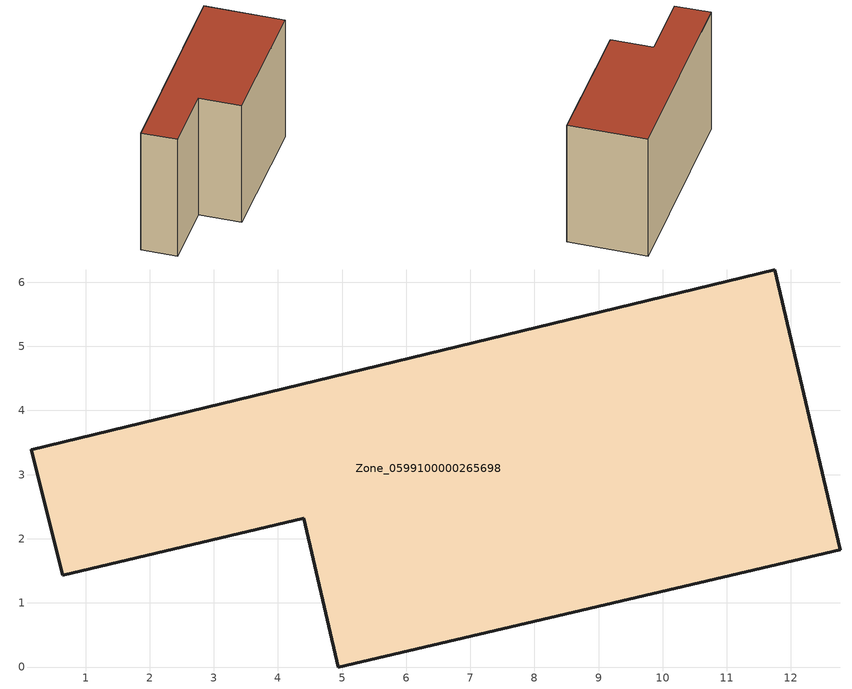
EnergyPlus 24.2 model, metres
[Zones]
Zone_0599100000265698
 floor ground (C_G): 0.15,3.39 11.75,6.19 12.77,1.83 4.94,0 4.4,2.32 0.64,1.43 z0.21
 wall outside (C_F): 4.94,0 12.77,1.83 11.75,6.19 0.15,3.39 0.64,1.43 4.4,2.32 4.94,0 z0.21:7.8
 roof outside (C_R): 0.64,1.43 4.4,2.32 4.94,0 12.77,1.83 11.75,6.19 0.15,3.39 z7.8
[BUILDING]
Pand.0599100000265698: North Axis=0; Terrain=City; Loads Convergence Tolerance Value=0.04; Temperature Convergence Tolerance Value=0.4; Solar Distribution=FullExterior; Maximum Number of Warmup Days=25; Minimum Number of Warmup Days=1
[Site:Location]
Rotterdam.The.Hague.AP_ZH_NLD Design_Conditions: Latitude=51.96; Longitude=4.45; Time Zone=1; Elevation=-4.5
[SITE:GROUNDTEMPERATURE:BUILDINGSURFACE]
18, 18, 18, 18, 18, 18, 18, 18, 18, 18, 18, 18
[MATERIAL] Thermal Absorptance=0.9; Solar Absorptance=0.7; Visible Absorptance=0.7
Name | Roughness | Thickness | Conductivity | Density | Specific Heat
G.TI.1946 | MediumSmooth | 0.15 | 1 | 540 | 1210
F.TI.1946 | Rough | 0.3 | 0.857143 | 1920 | 840
R.TI.1946 | MediumRough | 0.2 | 0.1 | 1500 | 1000
[CONSTRUCTION]
C_G: G.TI.1946
C_F: F.TI.1946
C_R: R.TI.1946
[ZONE]
Zone_0599100000265698: Type=1; Multiplier=1; Ceiling Height=Autocalculate; Volume=Autocalculate; Floor Area=autocalculate; Part of Total Floor Area=Yes
[ZONEINFILTRATION:DESIGNFLOWRATE]
Infil_Zone_0599100000265698: Zone or ZoneList or Space or SpaceList=Zone_0599100000265698; Schedule=AlwaysOn; Design Flow Rate Calculation Method=Flow/Area; Flow Rate per Floor Area=0.003; Constant Term Coefficient=1; Temperature Term Coefficient=0; Velocity Term Coefficient=0; Velocity Squared Term Coefficient=0
[HVACTEMPLATE:ZONE:IDEALLOADSAIRSYSTEM]
Zone_0599100000265698: Maximum Heating Supply Air Temperature=50; Minimum Cooling Supply Air Temperature=13; Maximum Heating Supply Air Humidity Ratio=0.0156; Minimum Cooling Supply Air Humidity Ratio=0.0077; Heating Limit=NoLimit; Cooling Limit=NoLimit; Dehumidification Control Type=ConstantSensibleHeatRatio; Cooling Sensible Heat Ratio=0.7; Dehumidification Setpoint=60; Humidification Control Type=None; Humidification Setpoint=30; Outdoor Air Method=None; Outdoor Air Flow Rate per Person=0.00944; Outdoor Air Flow Rate per Zone Floor Area=0; Outdoor Air Flow Rate per Zone=0; Demand Controlled Ventilation Type=None; Outdoor Air Economizer Type=NoEconomizer; Heat Recovery Type=None; Sensible Heat Recovery Effectiveness=0.7; Latent Heat Recovery Effectiveness=0.65
[ZONECONTROL:THERMOSTAT]
ThermostatControl_Zone_0599100000265698: Zone or ZoneList=Zone_0599100000265698; Control Type Schedule=DualSetpointControlType; Control 1=Thermostat_Zone_0599100000265698; Temperature Difference Between Cutout And Setpoint=0
[THERMOSTATSETPOINT:DUALSETPOINT]
Thermostat_Zone_0599100000265698: Heating Setpoint Temperature Schedule=HeatingSetpoint_Zone_0599100000265698; Cooling Setpoint Temperature Schedule=CoolingSetpoint_Zone_0599100000265698
[SCHEDULE:COMPACT]
HeatingSetpoint_Zone_0599100000265698: Through: 12/31, For: AllDays, Until: 24:00, 21
CoolingSetpoint_Zone_0599100000265698: Through: 12/31, For: AllDays, Until: 24:00, 24
DualSetpointControlType: Through: 12/31, For: AllDays, Until: 24:00, 4
AlwaysOn: Through: 12/31, For: AllDays, Until: 24:00, 1
